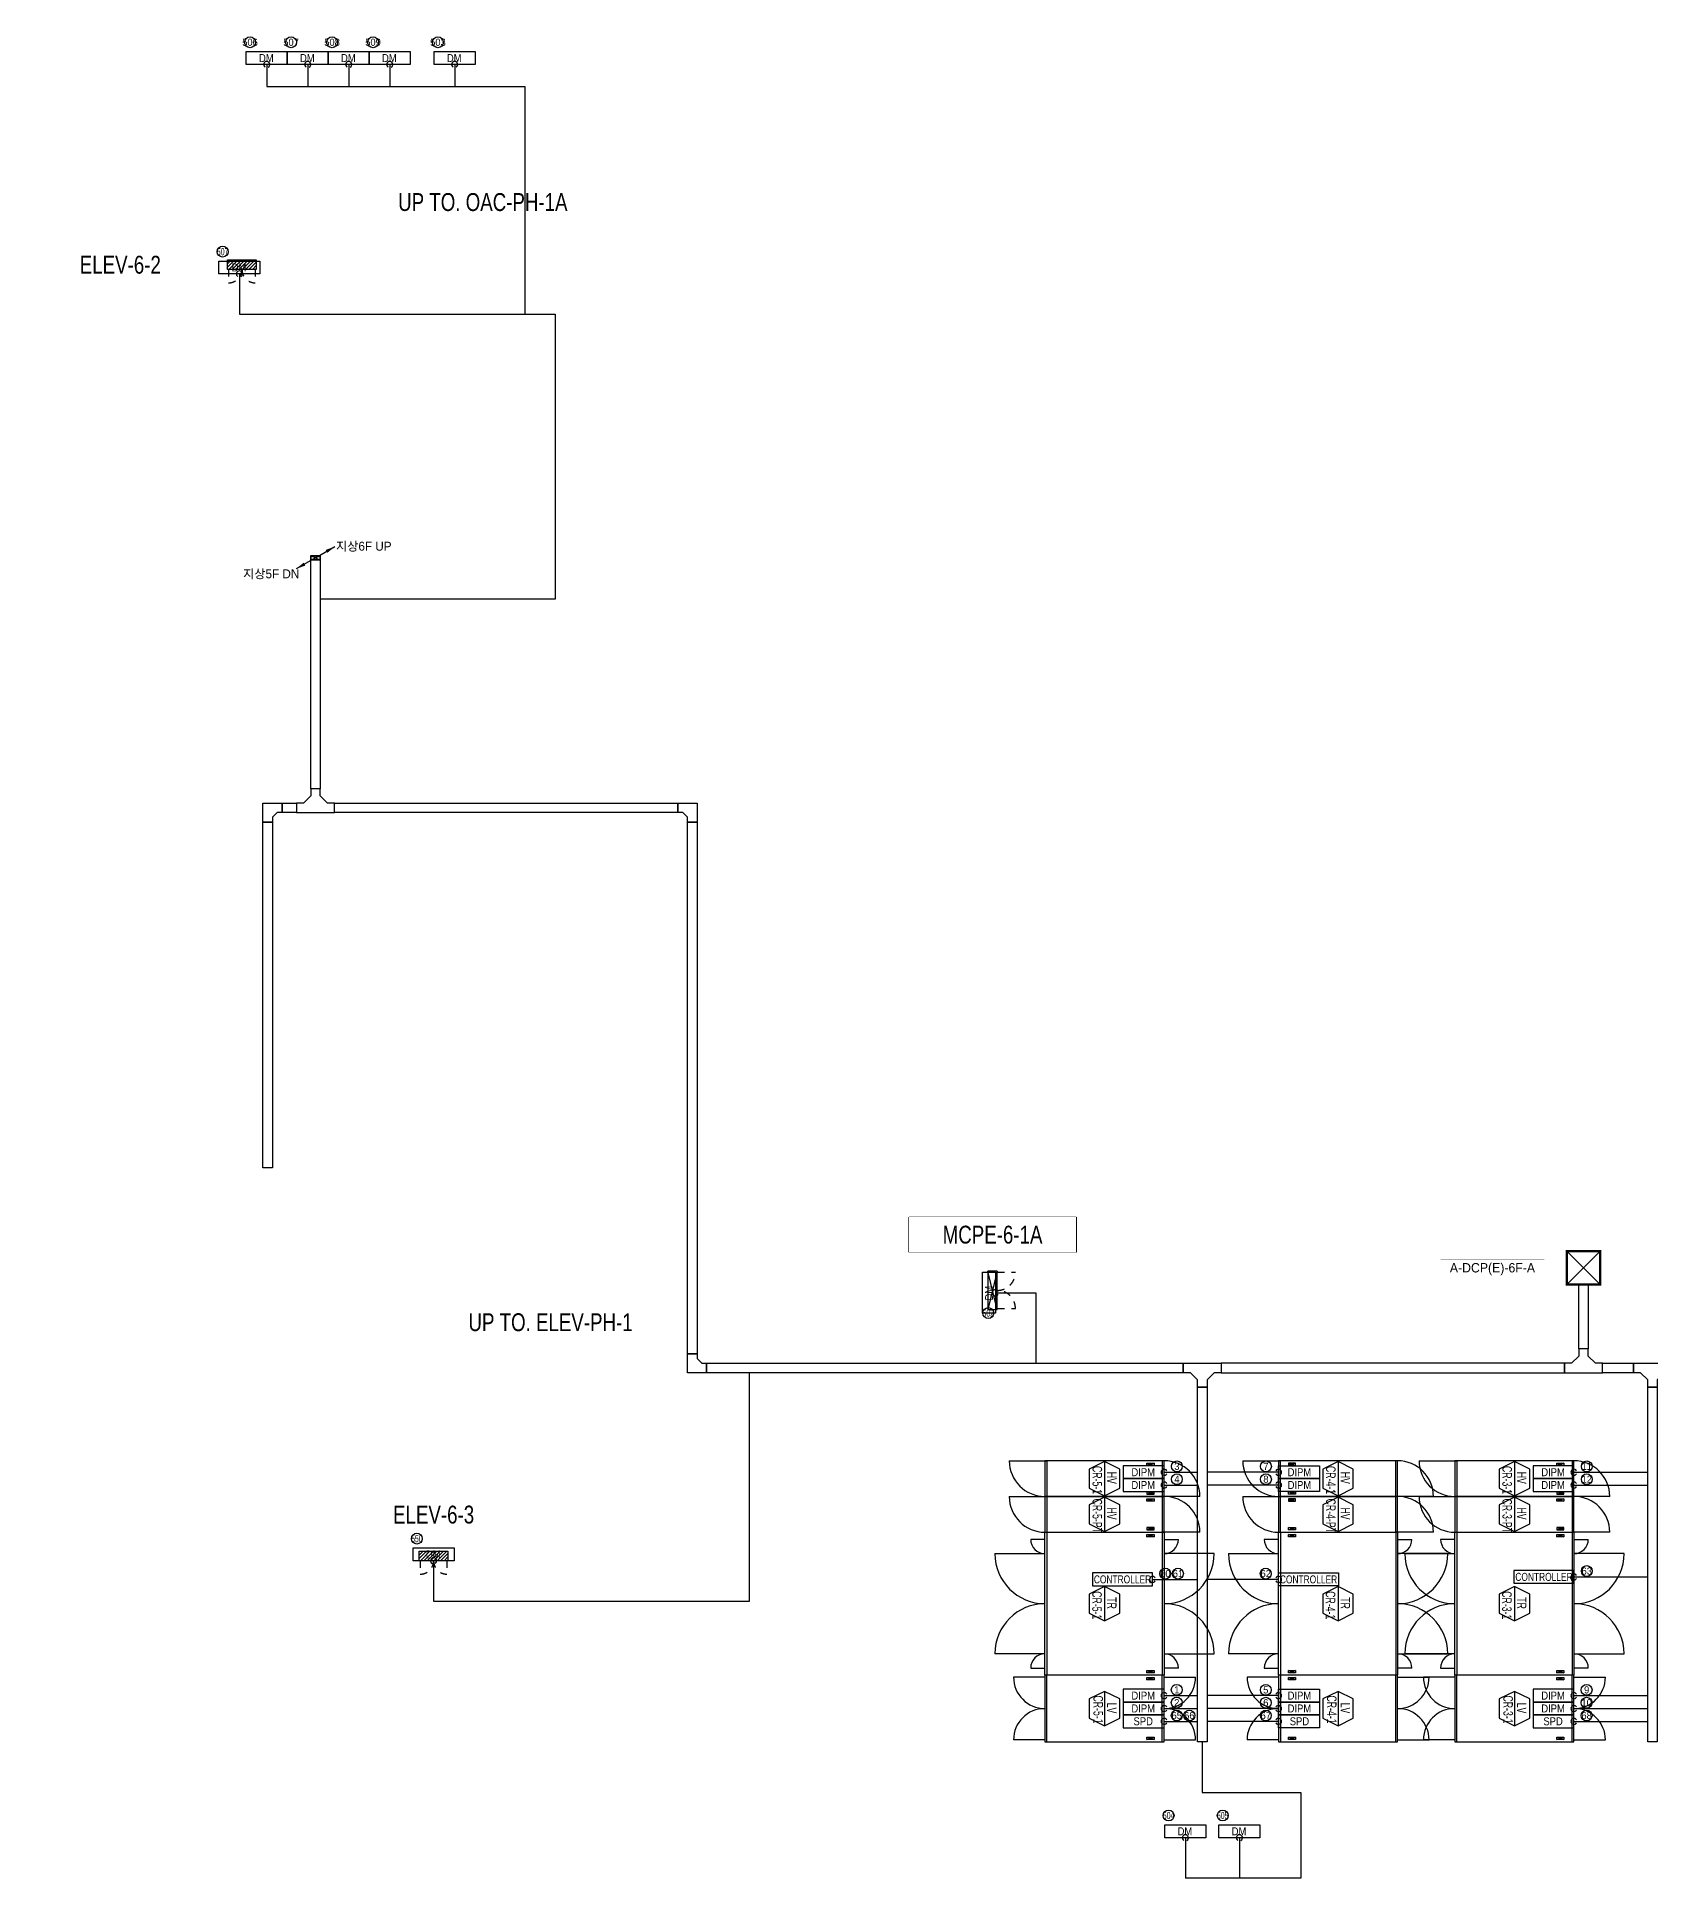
# Model space of a CAD drawing. Header units: millimetres. Extents: x 89450 to 753248, y -530175 to 1209785.
# Drawn here: x 264147 to 297998, y 740190 to 778832 of the extents above; entities that cross this region are included whole.
import ezdxf
from ezdxf.enums import TextEntityAlignment as Align

# ---------------------------------------------------------------- set-up
doc = ezdxf.new("R2010")
doc.units = ezdxf.units.MM
doc.header["$LTSCALE"] = 150
doc.linetypes.add('CONTINOUS', pattern=[0])
doc.linetypes.add('D1', pattern=[3, 1, -1, 1])
for name, color, linetype in [('------00 Switch Gear', 3, 'Continuous'), ('------00 Switch Gear_Number', 1, 'Continuous'), ('------01 Distribution Panel', 3, 'Continuous'), ('------01 Motor Control Panel or Center', 4, 'Continuous'), ('-----29 Indicator', 1, 'Continuous'), ('-----99 EPMS CABLE DUCT', 4, 'Continuous'), ('-----99 EPMS CONDUIT', 4, 'Continuous'), ('-----99 EPMS DEVICE', 3, 'Continuous'), ('-----99 EPMS PNL', 6, 'Continuous')]:
    doc.layers.add(name, color=color, linetype=linetype)
doc.styles.add('ELEC', font='')
doc.styles.get('ELEC').set_extended_font_data('Dotum')

# ---------------------------------------------------------------- blocks, each defined once
blk = doc.blocks.new('MCP_EQUIPMENT-2')
at = {"color": 161}
for p, q in [((200, 400), (0, -400)), ((200, -400), (0, 400))]:
    blk.add_line(p, q, dxfattribs=at)
at = {"color": 161, "linetype": 'D1'}
for p, q in [((200, 380), (580, 380)), ((200, -380), (580, -380))]:
    blk.add_line(p, q, dxfattribs=at)
at = {"color": 161}
blk.add_lwpolyline([(200, 400), (0, 400), (0, -400), (200, -400)], close=True, dxfattribs=at)
at = {"color": 161, "linetype": 'D1'}
for centre, start, end in [((200, 380), 270, 0), ((200, -380), 0, 90)]:
    blk.add_arc(centre, 380, start, end, dxfattribs=at)
blk = doc.blocks.new('750X2500')
at = {"layer": '------00 Switch Gear', "color": 161}
for p, q in [((-3250, 750), (-2458, 750)), ((-2460, 750), (-2460, 0)), ((-210, 700), (-360, 650)), ((-360, 700), (-210, 650)), ((-40, 750), (-40, 0)), ((-210, 50), (-360, 100)), ((-360, 50), (-210, 100)), ((750, 0), (-42, 0))]:
    blk.add_line(p, q, dxfattribs=at)
for points in [[(-2500, 750), (-2500, 0), (0, 0), (0, 750)], [(-360, 700), (-210, 700), (-210, 650), (-360, 650)], [(-360, 50), (-210, 50), (-210, 100), (-360, 100)]]:
    blk.add_lwpolyline(points, close=True, dxfattribs=at)
for centre, start, end in [((-2500, 750), 180, 270), ((0, 0), 0, 90)]:
    blk.add_arc(centre, 750, start, end, dxfattribs=at)
blk = doc.blocks.new('1400X2500')
at = {"layer": '------00 Switch Gear', "color": 161}
for p, q in [((-2500, 1360, 0), (-3160, 1360, 0)), ((-2458, 0, 0), (-2458, 1400, 0)), ((-360, 1350, 0), (-210, 1300, 0)), ((-360, 1300, 0), (-210, 1350, 0)), ((-40, 0), (-40, 1400)), ((0, 1360, 0), (660, 1360, 0)), ((-2500, 40, 0), (-3160, 40, 0)), ((-360, 100, 0), (-210, 50, 0)), ((-360, 50, 0), (-210, 100, 0)), ((0, 40, 0), (660, 40, 0))]:
    blk.add_line(p, q, dxfattribs=at)
for points in [[(0, 0), (0, 1400), (-2500, 1400), (-2500, 0)], [(-210, 1350), (-210, 1300), (-360, 1300), (-360, 1350)], [(-210, 100), (-210, 50), (-360, 50), (-360, 100)]]:
    blk.add_lwpolyline(points, close=True, dxfattribs=at)
for centre, start, end in [((-2500, 1360, 0), 180, 270), ((0, 1360, 0), 270, 0), ((-2500, 40, 0), 90, 180), ((0, 40, 0), 0, 90)]:
    blk.add_arc(centre, 660, start, end, dxfattribs=at)
blk = doc.blocks.new('PNL3')
at = {"color": 161, "linetype": 'D1'}
for p, q in [((-200, 280), (-480, 280)), ((-200, -280), (-480, -280))]:
    blk.add_line(p, q, dxfattribs=at)
at = {"color": 161}
for p, q in [((-200, 276), (0, 76)), ((-200, 205), (0, 5)), ((-200, 135), (0, -65)), ((-200, 64), (0, -136)), ((-153, 300), (0, 147)), ((-83, 300), (0, 217)), ((-200, -7), (0, -207)), ((-200, -78), (0, -278)), ((-200, -148), (-48, -300)), ((-200, -219), (-119, -300))]:
    blk.add_line(p, q, dxfattribs=at)
blk.add_lwpolyline([(0, -300), (-200, -300), (-200, 300), (0, 300)], close=True, dxfattribs=at)
at = {"color": 161, "linetype": 'D1'}
for centre, start, end in [((-200, 280), 180, 270), ((-200, -280), 90, 180)]:
    blk.add_arc(centre, 280, start, end, dxfattribs=at)
blk = doc.blocks.new('zw$32E')
for p, q in [((100, 0), (0, 0)), ((0, 0), (0, -400)), ((100, -75), (100, 0)), ((175, -150), (100, -75)), ((250, -150), (175, -150)), ((250, -250), (250, -150)), ((100, -325), (175, -250)), ((100, -400), (100, -325)), ((175, -250), (250, -250)), ((0, -400), (100, -400))]:
    blk.add_line(p, q)

msp = doc.modelspace()

# ---------------------------------------------------------------- linework, layer by layer
at = {"layer": '------00 Switch Gear', "color": 161}
for p, q in [((285340, 747450), (285340, 744450)), ((287440, 747400), (287590, 747350)), ((287440, 747350), (287590, 747400)), ((287760, 747450), (287760, 744450)), ((290240, 747450), (290240, 744450)), ((290560, 747350), (290410, 747400)), ((290560, 747400), (290410, 747350)), ((292660, 747450), (292660, 744450)), ((293940, 747450), (293940, 744450)), ((296040, 747400), (296190, 747350)), ((296040, 747350), (296190, 747400)), ((296360, 747450), (296360, 744450)), ((284250, 747000), (285300, 747000)), ((285300, 747300), (285000, 747300)), ((287800, 747300), (288100, 747300)), ((288850, 747000), (287800, 747000)), ((289150, 747000), (290200, 747000)), ((290200, 747300), (289900, 747300)), ((292700, 747300), (293000, 747300)), ((293750, 747000), (292700, 747000)), ((292850, 747000), (293900, 747000)), ((293900, 747300), (293600, 747300)), ((296400, 747300), (296700, 747300)), ((297450, 747000), (296400, 747000)), ((285300, 744900), (284250, 744900)), ((287800, 744900), (288850, 744900)), ((290200, 744900), (289150, 744900)), ((292700, 744900), (293750, 744900)), ((293900, 744900), (292850, 744900)), ((296400, 744900), (297450, 744900)), ((285000, 744600), (285300, 744600)), ((287440, 744550), (287590, 744500)), ((287440, 744500), (287590, 744550)), ((288100, 744600), (287800, 744600)), ((289900, 744600), (290200, 744600)), ((290560, 744500), (290410, 744550)), ((290560, 744550), (290410, 744500)), ((293000, 744600), (292700, 744600)), ((293600, 744600), (293900, 744600)), ((296040, 744550), (296190, 744500)), ((296040, 744500), (296190, 744550)), ((296700, 744600), (296400, 744600))]:
    msp.add_line(p, q, dxfattribs=at)
at = {"layer": '------00 Switch Gear', "color": 161, "elevation": 0}
for points in [[(287800, 747450), (287800, 744450), (285300, 744450), (285300, 747450)], [(287590, 747400), (287590, 747350), (287440, 747350), (287440, 747400)], [(292700, 747450), (292700, 744450), (290200, 744450), (290200, 747450)], [(290410, 747350), (290410, 747400), (290560, 747400), (290560, 747350)], [(296400, 747450), (296400, 744450), (293900, 744450), (293900, 747450)], [(296190, 747400), (296190, 747350), (296040, 747350), (296040, 747400)], [(287590, 744550), (287590, 744500), (287440, 744500), (287440, 744550)], [(290410, 744500), (290410, 744550), (290560, 744550), (290560, 744500)], [(296190, 744550), (296190, 744500), (296040, 744500), (296040, 744550)]]:
    msp.add_lwpolyline(points, close=True, dxfattribs=at)
at = {"layer": '------00 Switch Gear', "color": 161}
for centre, radius, start, end in [((285300, 747000), 1050, 180, 270), ((285300, 747300), 300, 180, 270), ((287800, 747300), 300, 270, 0), ((287800, 747000), 1050, 270, 0), ((290200, 747000), 1050, 180, 270), ((290200, 747300), 300, 180, 270), ((292700, 747300), 300, 270, 0), ((292700, 747000), 1050, 270, 0), ((293900, 747000), 1050, 180, 270), ((293900, 747300), 300, 180, 270), ((296400, 747300), 300, 270, 0), ((296400, 747000), 1050, 270, 0), ((285300, 744900), 1050, 90, 180), ((287800, 744900), 1050, 0, 90), ((290200, 744900), 1050, 90, 180), ((292700, 744900), 1050, 0, 90), ((293900, 744900), 1050, 90, 180), ((296400, 744900), 1050, 0, 90), ((285300, 744600), 300, 90, 180), ((287800, 744600), 300, 0, 90), ((290200, 744600), 300, 90, 180), ((292700, 744600), 300, 0, 90), ((293900, 744600), 300, 90, 180), ((296400, 744600), 300, 0, 90)]:
    msp.add_arc(centre, radius, start, end, dxfattribs=at)
at = {"layer": '------00 Switch Gear_Number', "color": 1, "elevation": 0}
for points in [[(286550, 748935), (286550, 748215), (286870, 748375), (286870, 748775), (286550, 748935), (286230, 748775), (286230, 748375), (286550, 748215)], [(291450, 748935), (291450, 748215), (291770, 748375), (291770, 748775), (291450, 748935), (291130, 748775), (291130, 748375), (291450, 748215)], [(295150, 748935), (295150, 748215), (295470, 748375), (295470, 748775), (295150, 748935), (294830, 748775), (294830, 748375), (295150, 748215)], [(286550, 748185), (286550, 747465), (286870, 747625), (286870, 748025), (286550, 748185), (286230, 748025), (286230, 747625), (286550, 747465)], [(291450, 748185), (291450, 747465), (291770, 747625), (291770, 748025), (291450, 748185), (291130, 748025), (291130, 747625), (291450, 747465)], [(295150, 748185), (295150, 747465), (295470, 747625), (295470, 748025), (295150, 748185), (294830, 748025), (294830, 747625), (295150, 747465)], [(286550, 746310), (286550, 745590), (286870, 745750), (286870, 746150), (286550, 746310), (286230, 746150), (286230, 745750), (286550, 745590)], [(291450, 746310), (291450, 745590), (291770, 745750), (291770, 746150), (291450, 746310), (291130, 746150), (291130, 745750), (291450, 745590)], [(295150, 746310), (295150, 745590), (295470, 745750), (295470, 746150), (295150, 746310), (294830, 746150), (294830, 745750), (295150, 745590)], [(286550, 744110), (286550, 743390), (286870, 743550), (286870, 743950), (286550, 744110), (286230, 743950), (286230, 743550), (286550, 743390)], [(291450, 744110), (291450, 743390), (291770, 743550), (291770, 743950), (291450, 744110), (291130, 743950), (291130, 743550), (291450, 743390)], [(295150, 744110), (295150, 743390), (295470, 743550), (295470, 743950), (295150, 744110), (294830, 743950), (294830, 743550), (295150, 743390)]]:
    msp.add_lwpolyline(points, dxfattribs=at)
at = {"layer": '------01 Motor Control Panel or Center', "linetype": 'CONTINOUS'}
msp.add_lwpolyline([(285952, 754065), (285952, 753325), (282448, 753325), (282448, 754065)], close=True, dxfattribs=at)
at = {"layer": '-----29 Indicator'}
for centre in [(268620, 778719), (269481, 778719), (270341, 778719), (271201, 778719), (272563, 778719), (268046, 774324), (284110, 752049), (288068, 748832, 0), (289936, 748832, 0), (296668, 748832, 0), (288068, 748562, 0), (289936, 748562, 0), (296668, 748562, 0), (287825, 746582), (288090, 746582), (289932, 746582, 0), (296668, 746635, 0), (288065, 744142, 0), (288065, 743873, 0), (289933, 744141, 0), (289933, 743872, 0), (296665, 744141, 0), (296665, 743872, 0), (288065, 743603, 0), (288329, 743603, 0), (289933, 743603, 0), (296665, 743603, 0), (287894, 741505), (289029, 741505)]:
    msp.add_circle(centre, 114, dxfattribs=at)
at = {"layer": '-----99 EPMS CABLE DUCT'}
for p, q in [((269832, 778252), (269832, 777790)), ((270692, 778252), (270692, 777790)), ((271552, 778252), (271552, 777790)), ((272914, 778252), (272914, 777790)), ((269993, 767900), (269587, 767666)), ((269903, 767940), (270083, 767860)), ((269903, 767860), (270083, 767940)), ((269993, 767900), (270399, 768134)), ((288246, 741038), (288246, 740190)), ((289380, 741038), (289380, 740190)), ((290667, 740190), (288246, 740190))]:
    msp.add_line(p, q, dxfattribs=at)
for points in [[(268972, 778252), (268972, 777790), (274387, 777790), (274387, 773009)], [(268397, 773857), (268397, 773009), (275024, 773009), (275024, 767029), (270093, 767029)], [(284260, 752475), (285108, 752475), (285108, 750995)]]:
    msp.add_lwpolyline(points, dxfattribs=at)
at = {"layer": '-----99 EPMS CABLE DUCT', "elevation": 0}
for points in [[(269893, 763053), (269893, 767950), (270093, 767950), (270093, 763053)], [(269893, 767950), (270093, 767950), (270093, 767850), (269893, 767850)], [(269903, 767940), (270083, 767940), (270083, 767860), (269903, 767860)], [(269292, 762753), (269593, 762753), (269593, 762553), (269292, 762553)], [(270393, 762753), (277599, 762753), (277599, 762553), (270393, 762553)], [(268892, 762353), (269092, 762353), (269092, 755098), (268892, 755098)], [(277799, 762353), (277999, 762353), (277999, 751195), (277799, 751195)], [(296500, 752650), (296700, 752650), (296700, 751295), (296500, 751295)], [(278199, 750995), (288200, 750995), (288200, 750795), (278199, 750795)], [(296200, 750995), (289000, 750995), (289000, 750795), (296200, 750795)], [(297000, 750995), (297646, 750995), (297646, 750795), (297000, 750795)], [(288500, 750495), (288700, 750495), (288700, 743053), (288500, 743053)], [(297946, 750495), (298146, 750495), (298146, 743053), (297946, 743053)]]:
    msp.add_lwpolyline(points, close=True, dxfattribs=at)
for points in [[(270399, 768134, 0, 70, 0), (270223, 768033, 40, 40, 0)], [(269587, 767666, 0, 70, 0), (269763, 767767, 40, 40, 0)]]:
    msp.add_lwpolyline(points, format="xyseb", dxfattribs=at)
for points in [[(269092, 762353), (268892, 762353), (268892, 762753), (269292, 762753), (269292, 762553), (269192, 762553), (269092, 762453), (269092, 762353)], [(277599, 762553), (277599, 762753), (277999, 762753), (277999, 762353), (277799, 762353), (277799, 762453), (277699, 762553), (277599, 762553)], [(278199, 750995), (278199, 750795), (277799, 750795), (277799, 751195), (277999, 751195), (277999, 751095), (278099, 750995), (278199, 750995)], [(288600, 743053), (288600, 741987), (290667, 741987), (290667, 740190)]]:
    msp.add_lwpolyline(points, dxfattribs=at)
at = {"layer": '-----99 EPMS CABLE DUCT'}
msp.add_circle((269993, 767900), 10, dxfattribs=at)
at = {"layer": '-----99 EPMS CONDUIT'}
for p, q in [((287800, 748709), (288500, 748709, 0)), ((290200, 748709), (288700, 748709, 0)), ((296400, 748709), (297946, 748709, 0)), ((287800, 748439), (288500, 748439, 0)), ((290200, 748439), (288700, 748439, 0)), ((296400, 748439), (297946, 748439, 0)), ((287557, 746459, 0), (288500, 746459)), ((290200, 746459, 0), (288700, 746459, 0)), ((296400, 746513), (297946, 746513, 0)), ((287800, 744020, 0), (288500, 744020, 0)), ((290200, 744020), (288700, 744020, 0)), ((296400, 744020), (297946, 744020, 0)), ((287800, 743750, 0), (288500, 743750, 0)), ((290200, 743750), (288700, 743750, 0)), ((296400, 743750), (297946, 743750, 0)), ((287800, 743480, 0), (288500, 743480, 0)), ((290200, 743480), (288700, 743480, 0)), ((296400, 743480), (297946, 743480, 0))]:
    msp.add_line(p, q, dxfattribs=at)
for centre, start, end in [((268972, 778252), 300, 240), ((269832, 778252), 300, 240), ((270692, 778252), 300, 240), ((271552, 778252), 300, 240), ((272914, 778252), 300, 240), ((268397, 773857), 300, 240), ((284260, 752475), 30, 330), ((287800, 748709), 30, 330), ((290200, 748709), 210, 150), ((296400, 748709), 30, 330), ((287800, 748439), 30, 330), ((290200, 748439), 210, 150), ((296400, 748439), 30, 330), ((272472, 746850, 0), 300, 240), ((287557, 746459, 0), 30, 330), ((290200, 746459, 0), 210, 150), ((296400, 746513), 30, 330), ((287800, 744020, 0), 30, 330), ((290200, 744020), 210, 150), ((296400, 744020), 30, 330), ((287800, 743750, 0), 30, 330), ((287800, 743480, 0), 30, 330), ((290200, 743750), 210, 150), ((290200, 743480), 210, 150), ((296400, 743750), 30, 330), ((296400, 743480), 30, 330), ((288246, 741038), 300, 240), ((289380, 741038), 300, 240)]:
    msp.add_arc(centre, 63.8, start, end, dxfattribs=at)
at = {"layer": '-----99 EPMS DEVICE', "color": 2}
for points in [[(269402, 778252), (268541, 778252), (268541, 778522), (269402, 778522)], [(270262, 778252), (269402, 778252), (269402, 778522), (270262, 778522)], [(271122, 778252), (270262, 778252), (270262, 778522), (271122, 778522)], [(271982, 778252), (271122, 778252), (271122, 778522), (271982, 778522)], [(273344, 778252), (272484, 778252), (272484, 778522), (273344, 778522)], [(268827, 773857), (267967, 773857), (267967, 774127), (268827, 774127)], [(284260, 752906), (284260, 752045), (283990, 752045), (283990, 752906)]]:
    msp.add_lwpolyline(points, close=True, dxfattribs=at)
at = {"layer": '-----99 EPMS DEVICE', "elevation": 0}
for points in [[(287800, 748845), (286940, 748845), (286940, 748575), (287800, 748575)], [(287800, 748575), (286940, 748575), (286940, 748305), (287800, 748305)], [(290200, 748845), (291060, 748845), (291060, 748575), (290200, 748575)], [(290200, 748575), (291060, 748575), (291060, 748305), (290200, 748305)], [(296400, 748845), (295540, 748845), (295540, 748575), (296400, 748575)], [(296400, 748575), (295540, 748575), (295540, 748305), (296400, 748305)], [(287557, 746595), (286297, 746595), (286297, 746325), (287557, 746325)], [(290200, 746595), (291460, 746595), (291460, 746325), (290200, 746325)], [(296400, 746648), (295140, 746648), (295140, 746379), (296400, 746379)], [(287800, 744155), (286940, 744155), (286940, 743886), (287800, 743886)], [(287800, 743886), (286940, 743886), (286940, 743616), (287800, 743616)], [(290200, 744155), (291060, 744155), (291060, 743886), (290200, 743886)], [(290200, 743886), (291060, 743886), (291060, 743616), (290200, 743616)], [(296400, 744155), (295540, 744155), (295540, 743886), (296400, 743886)], [(296400, 743886), (295540, 743886), (295540, 743616), (296400, 743616)], [(287800, 743616), (286940, 743616), (286940, 743346), (287800, 743346)], [(290200, 743616), (291060, 743616), (291060, 743346), (290200, 743346)], [(296400, 743616), (295540, 743616), (295540, 743346), (296400, 743346)]]:
    msp.add_lwpolyline(points, close=True, dxfattribs=at)
at = {"layer": '-----99 EPMS DEVICE', "color": 2, "elevation": 0}
for points in [[(272903, 746850), (272042, 746850), (272042, 747120), (272903, 747120)], [(288676, 741038), (287816, 741038), (287816, 741308), (288676, 741308)], [(289810, 741038), (288950, 741038), (288950, 741308), (289810, 741308)]]:
    msp.add_lwpolyline(points, close=True, dxfattribs=at)
at = {"layer": '-----99 EPMS PNL'}
for p, q in [((296250, 753350), (296950, 752650)), ((296250, 752650), (296950, 753350))]:
    msp.add_line(p, q, dxfattribs=at)
at = {"layer": '-----99 EPMS PNL', "elevation": 0}
for points, const_width in [([(293604, 752819), (293604, 753180), (295775, 753180), (295775, 752819)], 1), ([(296250, 753350), (296950, 753350), (296950, 752650), (296250, 752650)], 50)]:
    msp.add_lwpolyline(points, close=True, dxfattribs=dict(at, const_width=const_width))

# ---------------------------------------------------------------- block references
at = {"layer": '------00 Switch Gear', "color": 161}
for name, p in [('750X2500', (287800, 748200)), ('750X2500', (296400, 748200)), ('750X2500', (287800, 747450)), ('750X2500', (296400, 747450)), ('1400X2500', (287800, 743050)), ('1400X2500', (296400, 743050))]:
    msp.add_blockref(name, p, dxfattribs=at)
at = {"layer": '------00 Switch Gear', "color": 161, "rotation": 180}
for name, p in [('750X2500', (290200, 748950)), ('750X2500', (290200, 748200)), ('1400X2500', (290200, 744450))]:
    msp.add_blockref(name, p, dxfattribs=at)
at = {"layer": '------01 Distribution Panel'}
for p, rotation in [((268450, 774150), 89.9999999999999), ((272472, 747050, 0), 89.99999999999993), ((272472, 747050, 0), 89.99999999999993)]:
    msp.add_blockref('PNL3', p, dxfattribs=dict(at, rotation=rotation))
at = {"layer": '------01 Motor Control Panel or Center'}
msp.add_blockref('MCP_EQUIPMENT-2', (284100, 752525), dxfattribs=at)
at = {"layer": '-----99 EPMS CABLE DUCT', "yscale": 2, "zscale": 2}
for p, xscale, rotation in [((269593, 762553), 2, 89.99999999999993), ((296200, 750795), 2, 90.00000000000011), ((288200, 750995), -2, 89.99999999999977), ((297646, 750995), -2, 89.99999999999977)]:
    msp.add_blockref('zw$32E', p, dxfattribs=dict(at, xscale=xscale, rotation=rotation))

# ---------------------------------------------------------------- texts
at = {"layer": '------00 Switch Gear_Number', "color": 0, "style": 'ELEC', "width": 0.7}
for s, p in [('CR-5-1', (286398, 748545)), ('HV', (286701, 748592)), ('CR-4-1', (291298, 748545)), ('HV', (291601, 748592)), ('CR-3-1', (294998, 748545)), ('HV', (295301, 748592)), ('CR-5-PT', (286398, 747795)), ('CR-4-PT', (291298, 747795)), ('CR-3-PT', (294998, 747795)), ('HV', (286701, 747842)), ('HV', (291601, 747842)), ('HV', (295301, 747842)), ('CR-5-1', (286392, 745917)), ('CR-4-1', (291292, 745917)), ('CR-3-1', (294992, 745917)), ('TR', (286701, 745962)), ('TR', (291601, 745962)), ('TR', (295301, 745962)), ('CR-5-1', (286417, 743729)), ('CR-4-1', (291317, 743729)), ('CR-3-1', (295017, 743729)), ('LV', (286701, 743761)), ('LV', (291601, 743761)), ('LV', (295301, 743761))]:
    msp.add_text(s, height=200, rotation=270, dxfattribs=at).set_placement(p, align=Align.MIDDLE_CENTER)
at = {"layer": '------01 Distribution Panel', "linetype": 'CONTINOUS', "style": 'ELEC', "width": 0.8}
msp.add_text('UP TO. ELEV-PH-1', height=375, dxfattribs=at).set_placement((274926, 751857), align=Align.MIDDLE)
at = {"layer": '------01 Motor Control Panel or Center', "linetype": 'CONTINOUS', "style": 'ELEC', "width": 0.8}
msp.add_text('UP TO. OAC-PH-1A', height=375, dxfattribs=at).set_placement((273505, 775365), align=Align.MIDDLE)
at = {"layer": '-----29 Indicator', "style": 'ELEC'}
for s, p in [('506', (268620, 778719)), ('507', (269481, 778719)), ('508', (270341, 778719)), ('509', (271201, 778719)), ('503', (272563, 778719))]:
    msp.add_text(s, height=150, rotation=360, dxfattribs=at).set_placement(p, align=Align.MIDDLE_CENTER)
at = {"layer": '-----29 Indicator', "style": 'ELEC', "width": 0.6}
for s, p in [('507', (268046, 774324)), ('504', (287894, 741505)), ('505', (289029, 741505))]:
    msp.add_text(s, height=150, dxfattribs=at).set_placement(p, align=Align.MIDDLE_CENTER)
msp.add_text('502', height=150, rotation=360, dxfattribs=at).set_placement((284110, 752049), align=Align.MIDDLE_CENTER)
at = {"layer": '-----29 Indicator', "style": 'ELEC'}
for s, p in [('3', (288068, 748832, 0)), ('7', (289936, 748832, 0)), ('11', (296668, 748832, 0)), ('4', (288068, 748562, 0)), ('8', (289936, 748562, 0)), ('12', (296668, 748562, 0)), ('60', (287825, 746582)), ('61', (288090, 746582)), ('62', (289932, 746582, 0)), ('63', (296668, 746635, 0)), ('2', (288065, 743873, 0)), ('1', (288065, 744142, 0)), ('5', (289933, 744141, 0)), ('6', (289933, 743872, 0)), ('10', (296665, 743872, 0)), ('9', (296665, 744141, 0)), ('65', (288065, 743603, 0)), ('66', (288329, 743603, 0)), ('67', (289933, 743603, 0)), ('68', (296665, 743603, 0))]:
    msp.add_text(s, height=150, dxfattribs=at).set_placement(p, align=Align.MIDDLE_CENTER)
at = {"layer": '-----99 EPMS CABLE DUCT', "style": 'ELEC'}
for s, p in [('지상6F UP', (270423, 768048)), ('지상5F DN', (268474, 767469))]:
    msp.add_text(s, height=187.7, dxfattribs=at).set_placement(p)
at = {"layer": '-----99 EPMS DEVICE', "color": 2, "style": 'ELEC', "width": 0.9}
for p in [(268962, 778387), (269822, 778387), (270683, 778387), (271543, 778387), (272905, 778387), (268388, 773992), (272463, 746984, 0), (288236, 741173), (289371, 741173)]:
    msp.add_text('DM', height=168, dxfattribs=at).set_placement(p, align=Align.MIDDLE)
msp.add_text('DM', height=168, rotation=90, dxfattribs=at).set_placement((284125, 752466), align=Align.MIDDLE)
at = {"layer": '-----99 EPMS DEVICE', "style": 'ELEC', "width": 0.9}
for s, p in [('DIPM', (287361, 748710)), ('DIPM', (287361, 748441)), ('DIPM', (290639, 748710)), ('DIPM', (290639, 748441)), ('DIPM', (295961, 748710)), ('DIPM', (295961, 748441)), ('DIPM', (287361, 744021, 0)), ('DIPM', (290639, 744021)), ('DIPM', (295961, 744021)), ('DIPM', (287361, 743751, 0)), ('SPD', (287361, 743482, 0)), ('DIPM', (290639, 743751)), ('SPD', (290639, 743482)), ('DIPM', (295961, 743751)), ('SPD', (295961, 743482))]:
    msp.add_text(s, height=168, dxfattribs=at).set_placement(p, align=Align.MIDDLE)
at = {"layer": '-----99 EPMS DEVICE', "style": 'ELEC', "width": 0.8}
for p in [(295770, 746513), (286927, 746460, 0), (290830, 746460, 0)]:
    msp.add_text('CONTROLLER', height=168, dxfattribs=at).set_placement(p, align=Align.MIDDLE_CENTER)
at = {"layer": '-----99 EPMS PNL', "style": 'ELEC'}
msp.add_text('A-DCP(E)-6F-A', height=196.83, dxfattribs=at).set_placement((294689, 753000), align=Align.MIDDLE_CENTER)

# ---------------------------------------------------------------- wipeouts: each hides what was drawn before it
msp.add_wipeout([(264147, 774420), (267650, 774420), (267650, 773680), (264147, 773680)]).dxf.layer = '------01 Distribution Panel'
msp.add_wipeout([(270721, 748190), (274224, 748190), (274224, 747450), (270721, 747450)]).translate(0, 0, 0).dxf.layer = '------01 Distribution Panel'

# ---------------------------------------------------------------- next in the draw order: linework, layer by layer
at = {"layer": '-----29 Indicator'}
msp.add_circle((272121, 747316), 114, dxfattribs=at)
at = {"layer": '-----99 EPMS CABLE DUCT', "elevation": 0}
msp.add_lwpolyline([(272472, 746850), (272472, 746001), (279099, 746001), (279099, 750795)], dxfattribs=at)

# ---------------------------------------------------------------- next in the draw order: texts
at = {"layer": '------01 Distribution Panel', "linetype": 'CONTINOUS', "style": 'ELEC', "width": 0.8}
for s, p in [('ELEV-6-2', (265898, 774050)), ('ELEV-6-3', (272472, 747820, 0))]:
    msp.add_text(s, height=375, dxfattribs=at).set_placement(p, align=Align.MIDDLE)
at = {"layer": '-----29 Indicator', "style": 'ELEC', "width": 0.6}
msp.add_text('550', height=150, dxfattribs=at).set_placement((272121, 747316), align=Align.MIDDLE_CENTER)

# ---------------------------------------------------------------- next in the draw order: wipeouts: each hides what was drawn before it
at = {"color": 1}
msp.add_wipeout([(282448, 754065), (285952, 754065), (285952, 753325), (282448, 753325)], dxfattribs=at).dxf.layer = '------01 Motor Control Panel or Center'

# ---------------------------------------------------------------- next in the draw order: texts
at = {"layer": '------01 Motor Control Panel or Center', "linetype": 'CONTINOUS', "style": 'ELEC', "width": 0.8}
msp.add_text('MCPE-6-1A', height=375, dxfattribs=at).set_placement((284200, 753695), align=Align.MIDDLE)

doc.saveas('drawing.dxf')
